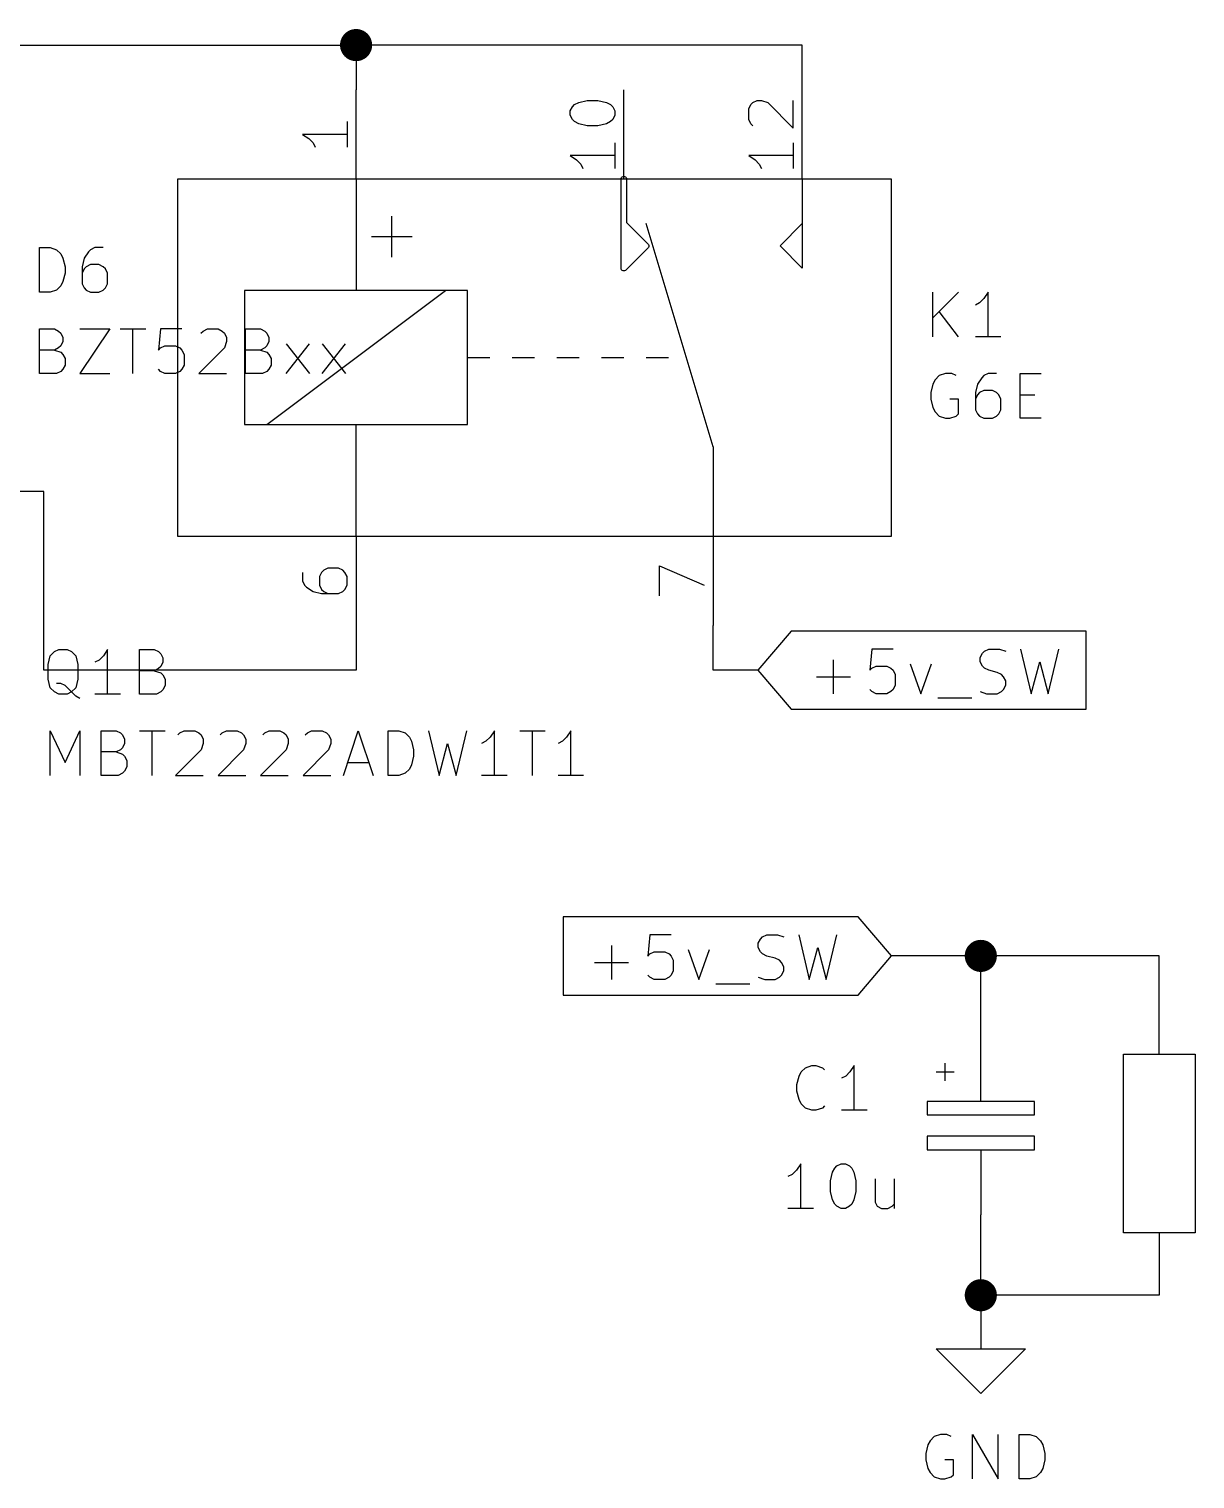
# Model space of a CAD drawing. Extents: x 0.4 to 16.1, y -11.3 to -0.4.
# Drawn here: x 5.173 to 6.48, y -8.036 to -6.412 of the extents above; entities that cross this region are included whole.
import ezdxf

# ---------------------------------------------------------------- set-up
doc = ezdxf.new("R2010")
doc.units = 0
doc.header["$MEASUREMENT"] = 0
for name, color, linetype in [('CYAN2', 4, 'CONTINUOUS'), ('GREEN3', 91, 'CONTINUOUS'), ('LYELLOW', 51, 'CONTINUOUS'), ('RED2', 1, 'CONTINUOUS'), ('RED3', 11, 'CONTINUOUS')]:
    doc.layers.add(name, color=color, linetype=linetype)

msp = doc.modelspace()

# ---------------------------------------------------------------- linework, layer by layer
at = {"layer": 'CYAN2', "linetype": 'CONTINUOUS'}
for p, q in [((5.1853, -6.7068), (5.1853, -6.6568)), ((5.1853, -6.6568), (5.1972, -6.6568)), ((5.1853, -6.7068), (5.1853, -6.6568)), ((5.1853, -6.6568), (5.1972, -6.6568)), ((5.1972, -6.6568), (5.2043, -6.6592)), ((5.1972, -6.6568), (5.2043, -6.6592)), ((5.2472, -6.6568), (5.2424, -6.6592)), ((5.2472, -6.6568), (5.2424, -6.6592)), ((5.2567, -6.6568), (5.2472, -6.6568)), ((5.2567, -6.6568), (5.2472, -6.6568)), ((5.2043, -6.6592), (5.2091, -6.6639)), ((5.2043, -6.6592), (5.2091, -6.6639)), ((5.2091, -6.6639), (5.2115, -6.6687)), ((5.2091, -6.6639), (5.2115, -6.6687)), ((5.2115, -6.6687), (5.2139, -6.6782)), ((5.2115, -6.6687), (5.2139, -6.6782)), ((5.2353, -6.6687), (5.2329, -6.6782)), ((5.2353, -6.6687), (5.2329, -6.6782)), ((5.24, -6.6616), (5.2353, -6.6687)), ((5.24, -6.6616), (5.2353, -6.6687)), ((5.2424, -6.6592), (5.24, -6.6616)), ((5.2424, -6.6592), (5.24, -6.6616)), ((5.2139, -6.6854), (5.2115, -6.6949)), ((5.2139, -6.6854), (5.2115, -6.6949)), ((5.2139, -6.6782), (5.2139, -6.6854)), ((5.2139, -6.6782), (5.2139, -6.6854)), ((5.2329, -6.6782), (5.2329, -6.6973)), ((5.2329, -6.6782), (5.2329, -6.6973)), ((5.2353, -6.6806), (5.2329, -6.6854)), ((5.2353, -6.6806), (5.2329, -6.6854)), ((5.2377, -6.6782), (5.2353, -6.6806)), ((5.2377, -6.6782), (5.2353, -6.6806)), ((5.2424, -6.6759), (5.2377, -6.6782)), ((5.2424, -6.6759), (5.2377, -6.6782)), ((5.2519, -6.6759), (5.2424, -6.6759)), ((5.2519, -6.6759), (5.2424, -6.6759)), ((5.2567, -6.6782), (5.2519, -6.6759)), ((5.2567, -6.6782), (5.2519, -6.6759)), ((5.2591, -6.6806), (5.2567, -6.6782)), ((5.2591, -6.6806), (5.2567, -6.6782)), ((5.2615, -6.6854), (5.2591, -6.6806)), ((5.2615, -6.6854), (5.2591, -6.6806)), ((5.2615, -6.6973), (5.2615, -6.6854)), ((5.2615, -6.6973), (5.2615, -6.6854)), ((5.2043, -6.7044), (5.1972, -6.7068)), ((5.2043, -6.7044), (5.1972, -6.7068)), ((5.2091, -6.6997), (5.2043, -6.7044)), ((5.2091, -6.6997), (5.2043, -6.7044)), ((5.2115, -6.6949), (5.2091, -6.6997)), ((5.2115, -6.6949), (5.2091, -6.6997)), ((5.2329, -6.6973), (5.2353, -6.702)), ((5.2329, -6.6973), (5.2353, -6.702)), ((5.2353, -6.702), (5.2377, -6.7044)), ((5.2353, -6.702), (5.2377, -6.7044)), ((5.2377, -6.7044), (5.2424, -6.7068)), ((5.2377, -6.7044), (5.2424, -6.7068)), ((5.2519, -6.7068), (5.2567, -6.7044)), ((5.2519, -6.7068), (5.2567, -6.7044)), ((5.2567, -6.7044), (5.2591, -6.702)), ((5.2567, -6.7044), (5.2591, -6.702)), ((5.2591, -6.702), (5.2615, -6.6973)), ((5.2591, -6.702), (5.2615, -6.6973)), ((5.1972, -6.7068), (5.1853, -6.7068)), ((5.1972, -6.7068), (5.1853, -6.7068)), ((5.2424, -6.7068), (5.2519, -6.7068)), ((5.2424, -6.7068), (5.2519, -6.7068)), ((6.1863, -6.7568), (6.1863, -6.7068)), ((6.2149, -6.7068), (6.1863, -6.7354)), ((6.1863, -6.7568), (6.1863, -6.7068)), ((6.2149, -6.7068), (6.1863, -6.7354)), ((6.2387, -6.7187), (6.2339, -6.7211)), ((6.2387, -6.7187), (6.2339, -6.7211)), ((6.2434, -6.7139), (6.2387, -6.7187)), ((6.2434, -6.7139), (6.2387, -6.7187)), ((6.2482, -6.7068), (6.2434, -6.7139)), ((6.2482, -6.7068), (6.2434, -6.7139)), ((6.2482, -6.7568), (6.2482, -6.7068)), ((6.2482, -6.7568), (6.2482, -6.7068)), ((6.2149, -6.7568), (6.1934, -6.7282)), ((6.2149, -6.7568), (6.1934, -6.7282)), ((5.1853, -6.7978), (5.1853, -6.7478)), ((5.1853, -6.7478), (5.2019, -6.7478)), ((5.1853, -6.7978), (5.1853, -6.7478)), ((5.1853, -6.7478), (5.2019, -6.7478)), ((5.2019, -6.7478), (5.2067, -6.7502)), ((5.2019, -6.7478), (5.2067, -6.7502)), ((5.2067, -6.7502), (5.2091, -6.7526)), ((5.2067, -6.7502), (5.2091, -6.7526)), ((5.2091, -6.7526), (5.2115, -6.7573)), ((5.2091, -6.7526), (5.2115, -6.7573)), ((5.2305, -6.7478), (5.2639, -6.7478)), ((5.2639, -6.7478), (5.2305, -6.7978)), ((5.2305, -6.7478), (5.2639, -6.7478)), ((5.2639, -6.7478), (5.2305, -6.7978)), ((5.2758, -6.7478), (5.3043, -6.7478)), ((5.2758, -6.7478), (5.3043, -6.7478)), ((5.29, -6.7978), (5.29, -6.7478)), ((5.29, -6.7978), (5.29, -6.7478)), ((5.321, -6.7478), (5.3186, -6.7716)), ((5.321, -6.7478), (5.3186, -6.7716)), ((5.3448, -6.7478), (5.321, -6.7478)), ((5.3448, -6.7478), (5.321, -6.7478)), ((5.3662, -6.7526), (5.3686, -6.7502)), ((5.3662, -6.7526), (5.3686, -6.7502)), ((5.3686, -6.7502), (5.3734, -6.7478)), ((5.3686, -6.7502), (5.3734, -6.7478)), ((5.3734, -6.7478), (5.3853, -6.7478)), ((5.3734, -6.7478), (5.3853, -6.7478)), ((5.3853, -6.7478), (5.39, -6.7502)), ((5.3853, -6.7478), (5.39, -6.7502)), ((5.39, -6.7502), (5.3924, -6.7526)), ((5.39, -6.7502), (5.3924, -6.7526)), ((5.3924, -6.7526), (5.3948, -6.7573)), ((5.3924, -6.7526), (5.3948, -6.7573)), ((5.4162, -6.7978), (5.4162, -6.7478)), ((5.4162, -6.7478), (5.4329, -6.7478)), ((5.4162, -6.7978), (5.4162, -6.7478)), ((5.4162, -6.7478), (5.4329, -6.7478)), ((5.4329, -6.7478), (5.4377, -6.7502)), ((5.4329, -6.7478), (5.4377, -6.7502)), ((5.4377, -6.7502), (5.44, -6.7526)), ((5.4377, -6.7502), (5.44, -6.7526)), ((5.44, -6.7526), (5.4424, -6.7573)), ((5.44, -6.7526), (5.4424, -6.7573)), ((5.2067, -6.7692), (5.2019, -6.7716)), ((5.2067, -6.7692), (5.2019, -6.7716)), ((5.2091, -6.7669), (5.2067, -6.7692)), ((5.2091, -6.7669), (5.2067, -6.7692)), ((5.2115, -6.7621), (5.2091, -6.7669)), ((5.2115, -6.7621), (5.2091, -6.7669)), ((5.2115, -6.7573), (5.2115, -6.7621)), ((5.2115, -6.7573), (5.2115, -6.7621)), ((5.3186, -6.7716), (5.321, -6.7692)), ((5.3186, -6.7716), (5.321, -6.7692)), ((5.321, -6.7692), (5.3258, -6.7669)), ((5.321, -6.7692), (5.3258, -6.7669)), ((5.3258, -6.7669), (5.3377, -6.7669)), ((5.3258, -6.7669), (5.3377, -6.7669)), ((5.3377, -6.7669), (5.3424, -6.7692)), ((5.3377, -6.7669), (5.3424, -6.7692)), ((5.3424, -6.7692), (5.3448, -6.7716)), ((5.3424, -6.7692), (5.3448, -6.7716)), ((5.3924, -6.7692), (5.3639, -6.7978)), ((5.3924, -6.7692), (5.3639, -6.7978)), ((5.3948, -6.7621), (5.3924, -6.7692)), ((5.3948, -6.7621), (5.3924, -6.7692)), ((5.3948, -6.7573), (5.3948, -6.7621)), ((5.3948, -6.7573), (5.3948, -6.7621)), ((5.4377, -6.7692), (5.4329, -6.7716)), ((5.4377, -6.7692), (5.4329, -6.7716)), ((5.44, -6.7669), (5.4377, -6.7692)), ((5.44, -6.7669), (5.4377, -6.7692)), ((5.4424, -6.7621), (5.44, -6.7669)), ((5.4424, -6.7621), (5.44, -6.7669)), ((5.4424, -6.7573), (5.4424, -6.7621)), ((5.4424, -6.7573), (5.4424, -6.7621)), ((5.4615, -6.7978), (5.4877, -6.7645)), ((5.4615, -6.7645), (5.4877, -6.7978)), ((5.4615, -6.7978), (5.4877, -6.7645)), ((5.4615, -6.7645), (5.4877, -6.7978)), ((5.5019, -6.7978), (5.5281, -6.7645)), ((5.5019, -6.7645), (5.5281, -6.7978)), ((5.5019, -6.7978), (5.5281, -6.7645)), ((5.5019, -6.7645), (5.5281, -6.7978)), ((6.2625, -6.7568), (6.2339, -6.7568)), ((6.2625, -6.7568), (6.2339, -6.7568)), ((5.2019, -6.7716), (5.1853, -6.7716)), ((5.2019, -6.7716), (5.1853, -6.7716)), ((5.2019, -6.7716), (5.2091, -6.774)), ((5.2019, -6.7716), (5.2091, -6.774)), ((5.2091, -6.774), (5.2115, -6.7764)), ((5.2091, -6.774), (5.2115, -6.7764)), ((5.2115, -6.7764), (5.2139, -6.7811)), ((5.2115, -6.7764), (5.2139, -6.7811)), ((5.2139, -6.7811), (5.2139, -6.7883)), ((5.2139, -6.7811), (5.2139, -6.7883)), ((5.3448, -6.7716), (5.3472, -6.7764)), ((5.3448, -6.7716), (5.3472, -6.7764)), ((5.3472, -6.7764), (5.3472, -6.7883)), ((5.3472, -6.7764), (5.3472, -6.7883)), ((5.4329, -6.7716), (5.4162, -6.7716)), ((5.4329, -6.7716), (5.4162, -6.7716)), ((5.4329, -6.7716), (5.44, -6.774)), ((5.4329, -6.7716), (5.44, -6.774)), ((5.44, -6.774), (5.4424, -6.7764)), ((5.44, -6.774), (5.4424, -6.7764)), ((5.4424, -6.7764), (5.4448, -6.7811)), ((5.4424, -6.7764), (5.4448, -6.7811)), ((5.4448, -6.7811), (5.4448, -6.7883)), ((5.4448, -6.7811), (5.4448, -6.7883)), ((5.2043, -6.7978), (5.1853, -6.7978)), ((5.2043, -6.7978), (5.1853, -6.7978)), ((5.2091, -6.7954), (5.2043, -6.7978)), ((5.2091, -6.7954), (5.2043, -6.7978)), ((5.2115, -6.793), (5.2091, -6.7954)), ((5.2115, -6.793), (5.2091, -6.7954)), ((5.2139, -6.7883), (5.2115, -6.793)), ((5.2139, -6.7883), (5.2115, -6.793)), ((5.2305, -6.7978), (5.2639, -6.7978)), ((5.2305, -6.7978), (5.2639, -6.7978)), ((5.321, -6.7954), (5.3186, -6.793)), ((5.321, -6.7954), (5.3186, -6.793)), ((5.3258, -6.7978), (5.321, -6.7954)), ((5.3258, -6.7978), (5.321, -6.7954)), ((5.3377, -6.7978), (5.3258, -6.7978)), ((5.3377, -6.7978), (5.3258, -6.7978)), ((5.3424, -6.7954), (5.3377, -6.7978)), ((5.3424, -6.7954), (5.3377, -6.7978)), ((5.3448, -6.793), (5.3424, -6.7954)), ((5.3448, -6.793), (5.3424, -6.7954)), ((5.3472, -6.7883), (5.3448, -6.793)), ((5.3472, -6.7883), (5.3448, -6.793)), ((5.3639, -6.7978), (5.3948, -6.7978)), ((5.3639, -6.7978), (5.3948, -6.7978)), ((5.4353, -6.7978), (5.4162, -6.7978)), ((5.4353, -6.7978), (5.4162, -6.7978)), ((5.44, -6.7954), (5.4353, -6.7978)), ((5.44, -6.7954), (5.4353, -6.7978)), ((5.4424, -6.793), (5.44, -6.7954)), ((5.4424, -6.793), (5.44, -6.7954)), ((5.4448, -6.7883), (5.4424, -6.793)), ((5.4448, -6.7883), (5.4424, -6.793)), ((6.1934, -6.8002), (6.1887, -6.8049)), ((6.1934, -6.8002), (6.1887, -6.8049)), ((6.2006, -6.7978), (6.1934, -6.8002)), ((6.2006, -6.7978), (6.1934, -6.8002)), ((6.2077, -6.7978), (6.2006, -6.7978)), ((6.2077, -6.7978), (6.2006, -6.7978)), ((6.2125, -6.8002), (6.2077, -6.7978)), ((6.2125, -6.8002), (6.2077, -6.7978)), ((6.241, -6.8026), (6.2363, -6.8097)), ((6.241, -6.8026), (6.2363, -6.8097)), ((6.2434, -6.8002), (6.241, -6.8026)), ((6.2434, -6.8002), (6.241, -6.8026)), ((6.2482, -6.7978), (6.2434, -6.8002)), ((6.2482, -6.7978), (6.2434, -6.8002)), ((6.2577, -6.7978), (6.2482, -6.7978)), ((6.2577, -6.7978), (6.2482, -6.7978)), ((6.2839, -6.8478), (6.2839, -6.7978)), ((6.2839, -6.7978), (6.3077, -6.7978)), ((6.2839, -6.8478), (6.2839, -6.7978)), ((6.2839, -6.7978), (6.3077, -6.7978)), ((6.1863, -6.8097), (6.1839, -6.8192)), ((6.1863, -6.8097), (6.1839, -6.8192)), ((6.1839, -6.8192), (6.1839, -6.8264)), ((6.1839, -6.8192), (6.1839, -6.8264)), ((6.1887, -6.8049), (6.1863, -6.8097)), ((6.1887, -6.8049), (6.1863, -6.8097)), ((6.2363, -6.8097), (6.2339, -6.8192)), ((6.2363, -6.8097), (6.2339, -6.8192)), ((6.2339, -6.8192), (6.2339, -6.8383)), ((6.2339, -6.8192), (6.2339, -6.8383)), ((6.2387, -6.8192), (6.2363, -6.8216)), ((6.2387, -6.8192), (6.2363, -6.8216)), ((6.2434, -6.8169), (6.2387, -6.8192)), ((6.2434, -6.8169), (6.2387, -6.8192)), ((6.2529, -6.8169), (6.2434, -6.8169)), ((6.2529, -6.8169), (6.2434, -6.8169)), ((6.2577, -6.8192), (6.2529, -6.8169)), ((6.2577, -6.8192), (6.2529, -6.8169)), ((6.2601, -6.8216), (6.2577, -6.8192)), ((6.2601, -6.8216), (6.2577, -6.8192)), ((6.1839, -6.8264), (6.1863, -6.8359)), ((6.1839, -6.8264), (6.1863, -6.8359)), ((6.1863, -6.8359), (6.1887, -6.8407)), ((6.1863, -6.8359), (6.1887, -6.8407)), ((6.2149, -6.8264), (6.2053, -6.8264)), ((6.2149, -6.8264), (6.2053, -6.8264)), ((6.2149, -6.843), (6.2149, -6.8264)), ((6.2149, -6.843), (6.2149, -6.8264)), ((6.2363, -6.8216), (6.2339, -6.8264)), ((6.2363, -6.8216), (6.2339, -6.8264)), ((6.2625, -6.8264), (6.2601, -6.8216)), ((6.2625, -6.8264), (6.2601, -6.8216)), ((6.2625, -6.8383), (6.2625, -6.8264)), ((6.2625, -6.8383), (6.2625, -6.8264)), ((6.2839, -6.8216), (6.3006, -6.8216)), ((6.2839, -6.8216), (6.3006, -6.8216)), ((6.1887, -6.8407), (6.1934, -6.8454)), ((6.1887, -6.8407), (6.1934, -6.8454)), ((6.1934, -6.8454), (6.2006, -6.8478)), ((6.1934, -6.8454), (6.2006, -6.8478)), ((6.2006, -6.8478), (6.2053, -6.8478)), ((6.2006, -6.8478), (6.2053, -6.8478)), ((6.2053, -6.8478), (6.2125, -6.8454)), ((6.2053, -6.8478), (6.2125, -6.8454)), ((6.2125, -6.8454), (6.2149, -6.843)), ((6.2125, -6.8454), (6.2149, -6.843)), ((6.2339, -6.8383), (6.2363, -6.843)), ((6.2339, -6.8383), (6.2363, -6.843)), ((6.2363, -6.843), (6.2387, -6.8454)), ((6.2363, -6.843), (6.2387, -6.8454)), ((6.2387, -6.8454), (6.2434, -6.8478)), ((6.2387, -6.8454), (6.2434, -6.8478)), ((6.2434, -6.8478), (6.2529, -6.8478)), ((6.2434, -6.8478), (6.2529, -6.8478)), ((6.2529, -6.8478), (6.2577, -6.8454)), ((6.2529, -6.8478), (6.2577, -6.8454)), ((6.2577, -6.8454), (6.2601, -6.843)), ((6.2577, -6.8454), (6.2601, -6.843)), ((6.2601, -6.843), (6.2625, -6.8383)), ((6.2601, -6.843), (6.2625, -6.8383)), ((6.3077, -6.8478), (6.2839, -6.8478)), ((6.3077, -6.8478), (6.2839, -6.8478)), ((5.1973, -7.1139), (5.202, -7.1092)), ((5.1973, -7.1139), (5.202, -7.1092)), ((5.202, -7.1092), (5.2068, -7.1068)), ((5.202, -7.1092), (5.2068, -7.1068)), ((5.2068, -7.1068), (5.2163, -7.1068)), ((5.2068, -7.1068), (5.2163, -7.1068)), ((5.2163, -7.1068), (5.2211, -7.1092)), ((5.2163, -7.1068), (5.2211, -7.1092)), ((5.2211, -7.1092), (5.2259, -7.1139)), ((5.2211, -7.1092), (5.2259, -7.1139)), ((5.2616, -7.1068), (5.2568, -7.1139)), ((5.2616, -7.1068), (5.2568, -7.1139)), ((5.2616, -7.1568), (5.2616, -7.1068)), ((5.2616, -7.1568), (5.2616, -7.1068)), ((5.2973, -7.1568), (5.2973, -7.1068)), ((5.2973, -7.1068), (5.3139, -7.1068)), ((5.2973, -7.1568), (5.2973, -7.1068)), ((5.2973, -7.1068), (5.3139, -7.1068)), ((5.3139, -7.1068), (5.3187, -7.1092)), ((5.3139, -7.1068), (5.3187, -7.1092)), ((5.3187, -7.1092), (5.3211, -7.1116)), ((5.3187, -7.1092), (5.3211, -7.1116)), ((5.3211, -7.1116), (5.3235, -7.1163)), ((5.3211, -7.1116), (5.3235, -7.1163)), ((5.1949, -7.1235), (5.1973, -7.1139)), ((5.1949, -7.1235), (5.1973, -7.1139)), ((5.1949, -7.1401), (5.1949, -7.1235)), ((5.1949, -7.1401), (5.1949, -7.1235)), ((5.2259, -7.1139), (5.2282, -7.1235)), ((5.2259, -7.1139), (5.2282, -7.1235)), ((5.2282, -7.1235), (5.2282, -7.1401)), ((5.2282, -7.1235), (5.2282, -7.1401)), ((5.252, -7.1187), (5.2473, -7.1211)), ((5.252, -7.1187), (5.2473, -7.1211)), ((5.2568, -7.1139), (5.252, -7.1187)), ((5.2568, -7.1139), (5.252, -7.1187)), ((5.3187, -7.1282), (5.3139, -7.1306)), ((5.3187, -7.1282), (5.3139, -7.1306)), ((5.3211, -7.1259), (5.3187, -7.1282)), ((5.3211, -7.1259), (5.3187, -7.1282)), ((5.3235, -7.1211), (5.3211, -7.1259)), ((5.3235, -7.1211), (5.3211, -7.1259)), ((5.3235, -7.1163), (5.3235, -7.1211)), ((5.3235, -7.1163), (5.3235, -7.1211)), ((5.1973, -7.1497), (5.1949, -7.1401)), ((5.1973, -7.1497), (5.1949, -7.1401)), ((5.2282, -7.1401), (5.2259, -7.1497)), ((5.2282, -7.1401), (5.2259, -7.1497)), ((5.3139, -7.1306), (5.2973, -7.1306)), ((5.3139, -7.1306), (5.2973, -7.1306)), ((5.3139, -7.1306), (5.3211, -7.133)), ((5.3139, -7.1306), (5.3211, -7.133)), ((5.3211, -7.133), (5.3235, -7.1354)), ((5.3211, -7.133), (5.3235, -7.1354)), ((5.3235, -7.1354), (5.3259, -7.1401)), ((5.3235, -7.1354), (5.3259, -7.1401)), ((5.3259, -7.1401), (5.3259, -7.1473)), ((5.3259, -7.1401), (5.3259, -7.1473)), ((5.202, -7.1544), (5.1973, -7.1497)), ((5.202, -7.1544), (5.1973, -7.1497)), ((5.2068, -7.1568), (5.202, -7.1544)), ((5.2068, -7.1568), (5.202, -7.1544)), ((5.2092, -7.1449), (5.2044, -7.1449)), ((5.2092, -7.1449), (5.2044, -7.1449)), ((5.2163, -7.1568), (5.2068, -7.1568)), ((5.2163, -7.1568), (5.2068, -7.1568)), ((5.2139, -7.1473), (5.2092, -7.1449)), ((5.2139, -7.1473), (5.2092, -7.1449)), ((5.2211, -7.1544), (5.2139, -7.1473)), ((5.2211, -7.1544), (5.2139, -7.1473)), ((5.2211, -7.1544), (5.2163, -7.1568)), ((5.2211, -7.1544), (5.2163, -7.1568)), ((5.2259, -7.1497), (5.2211, -7.1544)), ((5.2259, -7.1497), (5.2211, -7.1544)), ((5.2259, -7.1592), (5.2211, -7.1544)), ((5.2259, -7.1592), (5.2211, -7.1544)), ((5.2306, -7.1616), (5.2259, -7.1592)), ((5.2306, -7.1616), (5.2259, -7.1592)), ((5.2759, -7.1568), (5.2473, -7.1568)), ((5.2759, -7.1568), (5.2473, -7.1568)), ((5.3163, -7.1568), (5.2973, -7.1568)), ((5.3163, -7.1568), (5.2973, -7.1568)), ((5.3211, -7.1544), (5.3163, -7.1568)), ((5.3211, -7.1544), (5.3163, -7.1568)), ((5.3235, -7.152), (5.3211, -7.1544)), ((5.3235, -7.152), (5.3211, -7.1544)), ((5.3259, -7.1473), (5.3235, -7.152)), ((5.3259, -7.1473), (5.3235, -7.152)), ((5.1973, -7.2478), (5.1973, -7.1978)), ((5.1973, -7.1978), (5.2139, -7.2335)), ((5.1973, -7.2478), (5.1973, -7.1978)), ((5.1973, -7.1978), (5.2139, -7.2335)), ((5.2139, -7.2335), (5.2306, -7.1978)), ((5.2139, -7.2335), (5.2306, -7.1978)), ((5.2306, -7.1978), (5.2306, -7.2478)), ((5.2306, -7.1978), (5.2306, -7.2478)), ((5.2544, -7.2478), (5.2544, -7.1978)), ((5.2544, -7.1978), (5.2711, -7.1978)), ((5.2544, -7.2478), (5.2544, -7.1978)), ((5.2544, -7.1978), (5.2711, -7.1978)), ((5.2711, -7.1978), (5.2759, -7.2002)), ((5.2711, -7.1978), (5.2759, -7.2002)), ((5.2759, -7.2002), (5.2782, -7.2026)), ((5.2759, -7.2002), (5.2782, -7.2026)), ((5.2782, -7.2026), (5.2806, -7.2073)), ((5.2782, -7.2026), (5.2806, -7.2073)), ((5.2806, -7.2073), (5.2806, -7.2121)), ((5.2806, -7.2073), (5.2806, -7.2121)), ((5.2973, -7.1978), (5.3259, -7.1978)), ((5.2973, -7.1978), (5.3259, -7.1978)), ((5.3116, -7.2478), (5.3116, -7.1978)), ((5.3116, -7.2478), (5.3116, -7.1978)), ((5.3401, -7.2026), (5.3425, -7.2002)), ((5.3401, -7.2026), (5.3425, -7.2002)), ((5.3425, -7.2002), (5.3473, -7.1978)), ((5.3425, -7.2002), (5.3473, -7.1978)), ((5.3473, -7.1978), (5.3592, -7.1978)), ((5.3473, -7.1978), (5.3592, -7.1978)), ((5.3592, -7.1978), (5.3639, -7.2002)), ((5.3592, -7.1978), (5.3639, -7.2002)), ((5.3639, -7.2002), (5.3663, -7.2026)), ((5.3639, -7.2002), (5.3663, -7.2026)), ((5.3663, -7.2026), (5.3687, -7.2073)), ((5.3663, -7.2026), (5.3687, -7.2073)), ((5.3687, -7.2073), (5.3687, -7.2121)), ((5.3687, -7.2073), (5.3687, -7.2121)), ((5.3878, -7.2026), (5.3901, -7.2002)), ((5.3878, -7.2026), (5.3901, -7.2002)), ((5.3901, -7.2002), (5.3949, -7.1978)), ((5.3901, -7.2002), (5.3949, -7.1978)), ((5.3949, -7.1978), (5.4068, -7.1978)), ((5.3949, -7.1978), (5.4068, -7.1978)), ((5.4068, -7.1978), (5.4116, -7.2002)), ((5.4068, -7.1978), (5.4116, -7.2002)), ((5.4116, -7.2002), (5.4139, -7.2026)), ((5.4116, -7.2002), (5.4139, -7.2026)), ((5.4139, -7.2026), (5.4163, -7.2073)), ((5.4139, -7.2026), (5.4163, -7.2073)), ((5.4163, -7.2073), (5.4163, -7.2121)), ((5.4163, -7.2073), (5.4163, -7.2121)), ((5.4354, -7.2026), (5.4378, -7.2002)), ((5.4354, -7.2026), (5.4378, -7.2002)), ((5.4378, -7.2002), (5.4425, -7.1978)), ((5.4378, -7.2002), (5.4425, -7.1978)), ((5.4425, -7.1978), (5.4544, -7.1978)), ((5.4425, -7.1978), (5.4544, -7.1978)), ((5.4544, -7.1978), (5.4592, -7.2002)), ((5.4544, -7.1978), (5.4592, -7.2002)), ((5.4592, -7.2002), (5.4616, -7.2026)), ((5.4592, -7.2002), (5.4616, -7.2026)), ((5.4616, -7.2026), (5.4639, -7.2073)), ((5.4616, -7.2026), (5.4639, -7.2073)), ((5.4639, -7.2073), (5.4639, -7.2121)), ((5.4639, -7.2073), (5.4639, -7.2121)), ((5.483, -7.2026), (5.4854, -7.2002)), ((5.483, -7.2026), (5.4854, -7.2002)), ((5.4854, -7.2002), (5.4901, -7.1978)), ((5.4854, -7.2002), (5.4901, -7.1978)), ((5.4901, -7.1978), (5.502, -7.1978)), ((5.4901, -7.1978), (5.502, -7.1978)), ((5.502, -7.1978), (5.5068, -7.2002)), ((5.502, -7.1978), (5.5068, -7.2002)), ((5.5068, -7.2002), (5.5092, -7.2026)), ((5.5068, -7.2002), (5.5092, -7.2026)), ((5.5092, -7.2026), (5.5116, -7.2073)), ((5.5092, -7.2026), (5.5116, -7.2073)), ((5.5116, -7.2073), (5.5116, -7.2121)), ((5.5116, -7.2073), (5.5116, -7.2121)), ((5.5258, -7.2478), (5.5425, -7.1978)), ((5.5258, -7.2478), (5.5425, -7.1978)), ((5.5425, -7.1978), (5.5592, -7.2478)), ((5.5425, -7.1978), (5.5592, -7.2478)), ((5.5758, -7.2478), (5.5758, -7.1978)), ((5.5758, -7.1978), (5.5878, -7.1978)), ((5.5758, -7.2478), (5.5758, -7.1978)), ((5.5758, -7.1978), (5.5878, -7.1978)), ((5.5878, -7.1978), (5.5949, -7.2002)), ((5.5878, -7.1978), (5.5949, -7.2002)), ((5.5949, -7.2002), (5.5997, -7.2049)), ((5.5949, -7.2002), (5.5997, -7.2049)), ((5.5997, -7.2049), (5.602, -7.2097)), ((5.5997, -7.2049), (5.602, -7.2097)), ((5.6211, -7.1978), (5.633, -7.2478)), ((5.6211, -7.1978), (5.633, -7.2478)), ((5.652, -7.2478), (5.6639, -7.1978)), ((5.652, -7.2478), (5.6639, -7.1978)), ((5.6901, -7.2049), (5.6854, -7.2097)), ((5.6901, -7.2049), (5.6854, -7.2097)), ((5.6949, -7.1978), (5.6901, -7.2049)), ((5.6949, -7.1978), (5.6901, -7.2049)), ((5.6949, -7.2478), (5.6949, -7.1978)), ((5.6949, -7.2478), (5.6949, -7.1978)), ((5.7235, -7.1978), (5.752, -7.1978)), ((5.7235, -7.1978), (5.752, -7.1978)), ((5.7378, -7.2478), (5.7378, -7.1978)), ((5.7378, -7.2478), (5.7378, -7.1978)), ((5.7758, -7.2049), (5.7711, -7.2097)), ((5.7758, -7.2049), (5.7711, -7.2097)), ((5.7806, -7.1978), (5.7758, -7.2049)), ((5.7806, -7.1978), (5.7758, -7.2049)), ((5.7806, -7.2478), (5.7806, -7.1978)), ((5.7806, -7.2478), (5.7806, -7.1978)), ((5.2711, -7.2216), (5.2544, -7.2216)), ((5.2711, -7.2216), (5.2544, -7.2216)), ((5.2759, -7.2192), (5.2711, -7.2216)), ((5.2759, -7.2192), (5.2711, -7.2216)), ((5.2711, -7.2216), (5.2782, -7.224)), ((5.2711, -7.2216), (5.2782, -7.224)), ((5.2782, -7.2169), (5.2759, -7.2192)), ((5.2782, -7.2169), (5.2759, -7.2192)), ((5.2806, -7.2121), (5.2782, -7.2169)), ((5.2806, -7.2121), (5.2782, -7.2169)), ((5.2782, -7.224), (5.2806, -7.2264)), ((5.2782, -7.224), (5.2806, -7.2264)), ((5.3663, -7.2192), (5.3378, -7.2478)), ((5.3663, -7.2192), (5.3378, -7.2478)), ((5.3687, -7.2121), (5.3663, -7.2192)), ((5.3687, -7.2121), (5.3663, -7.2192)), ((5.4139, -7.2192), (5.3854, -7.2478)), ((5.4139, -7.2192), (5.3854, -7.2478)), ((5.4163, -7.2121), (5.4139, -7.2192)), ((5.4163, -7.2121), (5.4139, -7.2192)), ((5.4616, -7.2192), (5.433, -7.2478)), ((5.4616, -7.2192), (5.433, -7.2478)), ((5.4639, -7.2121), (5.4616, -7.2192)), ((5.4639, -7.2121), (5.4616, -7.2192)), ((5.5092, -7.2192), (5.4806, -7.2478)), ((5.5092, -7.2192), (5.4806, -7.2478)), ((5.5116, -7.2121), (5.5092, -7.2192)), ((5.5116, -7.2121), (5.5092, -7.2192)), ((5.602, -7.2097), (5.6044, -7.2192)), ((5.602, -7.2097), (5.6044, -7.2192)), ((5.6044, -7.2192), (5.6044, -7.2264)), ((5.6044, -7.2192), (5.6044, -7.2264)), ((5.633, -7.2478), (5.6425, -7.2121)), ((5.633, -7.2478), (5.6425, -7.2121)), ((5.6425, -7.2121), (5.652, -7.2478)), ((5.6425, -7.2121), (5.652, -7.2478)), ((5.6854, -7.2097), (5.6806, -7.2121)), ((5.6854, -7.2097), (5.6806, -7.2121)), ((5.7711, -7.2097), (5.7663, -7.2121)), ((5.7711, -7.2097), (5.7663, -7.2121)), ((5.2806, -7.2264), (5.283, -7.2311)), ((5.2806, -7.2264), (5.283, -7.2311)), ((5.283, -7.2383), (5.2806, -7.243)), ((5.283, -7.2383), (5.2806, -7.243)), ((5.283, -7.2311), (5.283, -7.2383)), ((5.283, -7.2311), (5.283, -7.2383)), ((5.5306, -7.2335), (5.5544, -7.2335)), ((5.5306, -7.2335), (5.5544, -7.2335)), ((5.5997, -7.2407), (5.5949, -7.2454)), ((5.5997, -7.2407), (5.5949, -7.2454)), ((5.602, -7.2359), (5.5997, -7.2407)), ((5.602, -7.2359), (5.5997, -7.2407)), ((5.6044, -7.2264), (5.602, -7.2359)), ((5.6044, -7.2264), (5.602, -7.2359)), ((5.2735, -7.2478), (5.2544, -7.2478)), ((5.2735, -7.2478), (5.2544, -7.2478)), ((5.2782, -7.2454), (5.2735, -7.2478)), ((5.2782, -7.2454), (5.2735, -7.2478)), ((5.2806, -7.243), (5.2782, -7.2454)), ((5.2806, -7.243), (5.2782, -7.2454)), ((5.3378, -7.2478), (5.3687, -7.2478)), ((5.3378, -7.2478), (5.3687, -7.2478)), ((5.3854, -7.2478), (5.4163, -7.2478)), ((5.3854, -7.2478), (5.4163, -7.2478)), ((5.433, -7.2478), (5.4639, -7.2478)), ((5.433, -7.2478), (5.4639, -7.2478)), ((5.4806, -7.2478), (5.5116, -7.2478)), ((5.4806, -7.2478), (5.5116, -7.2478)), ((5.5878, -7.2478), (5.5758, -7.2478)), ((5.5878, -7.2478), (5.5758, -7.2478)), ((5.5949, -7.2454), (5.5878, -7.2478)), ((5.5949, -7.2454), (5.5878, -7.2478)), ((5.7092, -7.2478), (5.6806, -7.2478)), ((5.7092, -7.2478), (5.6806, -7.2478)), ((5.7949, -7.2478), (5.7663, -7.2478)), ((5.7949, -7.2478), (5.7663, -7.2478)), ((6.0363, -7.5847), (6.0387, -7.5799)), ((6.0387, -7.5799), (6.0434, -7.5752)), ((6.0434, -7.5752), (6.0506, -7.5728)), ((6.0506, -7.5728), (6.0553, -7.5728)), ((6.0553, -7.5728), (6.0625, -7.5752)), ((6.0625, -7.5752), (6.0649, -7.5776)), ((6.0934, -7.5799), (6.0887, -7.5847)), ((6.0982, -7.5728), (6.0934, -7.5799)), ((6.0982, -7.6228), (6.0982, -7.5728)), ((6.0339, -7.5942), (6.0363, -7.5847)), ((6.0339, -7.6014), (6.0339, -7.5942)), ((6.0887, -7.5847), (6.0839, -7.5871)), ((6.0363, -7.6109), (6.0339, -7.6014)), ((6.0387, -7.6157), (6.0363, -7.6109)), ((6.0434, -7.6204), (6.0387, -7.6157)), ((6.0506, -7.6228), (6.0434, -7.6204)), ((6.0553, -7.6228), (6.0506, -7.6228)), ((6.0625, -7.6204), (6.0553, -7.6228)), ((6.0649, -7.618), (6.0625, -7.6204)), ((6.1125, -7.6228), (6.0839, -7.6228)), ((6.0287, -7.6947), (6.0239, -7.6971)), ((6.0334, -7.6899), (6.0287, -7.6947)), ((6.0382, -7.6828), (6.0334, -7.6899)), ((6.0382, -7.7328), (6.0382, -7.6828)), ((6.0715, -7.7019), (6.0739, -7.6923)), ((6.0739, -7.6923), (6.0763, -7.6876)), ((6.0763, -7.6876), (6.0787, -7.6852)), ((6.0787, -7.6852), (6.0834, -7.6828)), ((6.0834, -7.6828), (6.0882, -7.6828)), ((6.0882, -7.6828), (6.0929, -7.6852)), ((6.0929, -7.6852), (6.0953, -7.6876)), ((6.0953, -7.6876), (6.0977, -7.6923)), ((6.0977, -7.6923), (6.1001, -7.7019)), ((6.0715, -7.7138), (6.0715, -7.7019)), ((6.1001, -7.7019), (6.1001, -7.7138)), ((6.1215, -7.6995), (6.1215, -7.7257)), ((6.1429, -7.6995), (6.1429, -7.7328)), ((6.0739, -7.7233), (6.0715, -7.7138)), ((6.0763, -7.728), (6.0739, -7.7233)), ((6.0787, -7.7304), (6.0763, -7.728)), ((6.0953, -7.728), (6.0929, -7.7304)), ((6.0977, -7.7233), (6.0953, -7.728)), ((6.1001, -7.7138), (6.0977, -7.7233)), ((6.1215, -7.7257), (6.1239, -7.7304)), ((6.1406, -7.7304), (6.1429, -7.728)), ((6.0525, -7.7328), (6.0239, -7.7328)), ((6.0834, -7.7328), (6.0787, -7.7304)), ((6.0882, -7.7328), (6.0834, -7.7328)), ((6.0929, -7.7304), (6.0882, -7.7328)), ((6.1239, -7.7304), (6.1287, -7.7328)), ((6.1287, -7.7328), (6.1358, -7.7328)), ((6.1358, -7.7328), (6.1406, -7.7304)), ((6.1879, -7.9882), (6.1831, -7.9929)), ((6.195, -7.9858), (6.1879, -7.9882)), ((6.2021, -7.9858), (6.195, -7.9858)), ((6.2069, -7.9882), (6.2021, -7.9858)), ((6.2307, -8.0358), (6.2307, -7.9858)), ((6.2307, -7.9858), (6.2593, -8.0358)), ((6.2593, -8.0358), (6.2593, -7.9858)), ((6.2831, -8.0358), (6.2831, -7.9858)), ((6.2831, -7.9858), (6.295, -7.9858)), ((6.295, -7.9858), (6.3021, -7.9882)), ((6.3021, -7.9882), (6.3069, -7.9929)), ((6.1807, -7.9977), (6.1783, -8.0072)), ((6.1831, -7.9929), (6.1807, -7.9977)), ((6.3069, -7.9929), (6.3093, -7.9977)), ((6.3093, -7.9977), (6.3117, -8.0072)), ((6.1783, -8.0072), (6.1783, -8.0144)), ((6.1783, -8.0144), (6.1807, -8.0239)), ((6.2093, -8.0144), (6.1998, -8.0144)), ((6.2093, -8.031), (6.2093, -8.0144)), ((6.3117, -8.0144), (6.3093, -8.0239)), ((6.3117, -8.0072), (6.3117, -8.0144)), ((6.1807, -8.0239), (6.1831, -8.0287)), ((6.1831, -8.0287), (6.1879, -8.0334)), ((6.1879, -8.0334), (6.195, -8.0358)), ((6.195, -8.0358), (6.1998, -8.0358)), ((6.1998, -8.0358), (6.2069, -8.0334)), ((6.2069, -8.0334), (6.2093, -8.031)), ((6.295, -8.0358), (6.2831, -8.0358)), ((6.3021, -8.0334), (6.295, -8.0358)), ((6.3069, -8.0287), (6.3021, -8.0334)), ((6.3093, -8.0239), (6.3069, -8.0287))]:
    msp.add_line(p, q, dxfattribs=at)
at = {"layer": 'GREEN3', "linetype": 'CONTINUOUS'}
for p, q in [((5.09, -6.43), (5.54, -6.43)), ((6.04, -6.43), (5.54, -6.43)), ((5.54, -6.43), (5.54, -6.48)), ((6.04, -6.48), (6.04, -6.43)), ((5.19, -6.93), (5.09, -6.93)), ((5.19, -7.13), (5.19, -6.93)), ((5.54, -7.08), (5.54, -7.13)), ((5.94, -7.13), (5.94, -7.08)), ((5.54, -7.13), (5.19, -7.13)), ((5.99, -7.13), (5.94, -7.13)), ((6.24, -7.45), (6.14, -7.45)), ((6.44, -7.45), (6.24, -7.45)), ((6.24, -7.54), (6.24, -7.45)), ((6.44, -7.51), (6.44, -7.45)), ((6.24, -7.83), (6.24, -7.74)), ((6.44, -7.81), (6.44, -7.83)), ((6.24, -7.84), (6.24, -7.83)), ((6.44, -7.83), (6.24, -7.83))]:
    msp.add_line(p, q, dxfattribs=at)
at = {"layer": 'GREEN3', "const_width": 0.018}
for points in [[(5.531, -6.43, 1), (5.549, -6.43, 1)], [(6.231, -7.45, 1), (6.249, -7.45, 1)], [(6.231, -7.83, 1), (6.249, -7.83, 1)]]:
    msp.add_lwpolyline(points, format="xyb", close=True, dxfattribs=at)
at = {"layer": 'LYELLOW', "linetype": 'CONTINUOUS'}
for p, q in [((5.34, -6.58), (5.34, -6.98)), ((6.14, -6.58), (5.34, -6.58)), ((6.14, -6.98), (6.14, -6.58)), ((5.34, -6.98), (6.14, -6.98))]:
    msp.add_line(p, q, dxfattribs=at)
at = {"layer": 'RED2', "linetype": 'CONTINUOUS'}
for p, q in [((5.54, -6.58), (5.54, -6.48)), ((5.54, -6.58), (5.54, -6.48)), ((5.84, -6.58), (5.84, -6.48)), ((5.84, -6.58), (5.84, -6.48)), ((6.04, -6.58), (6.04, -6.48)), ((6.04, -6.58), (6.04, -6.48)), ((5.34, -6.58), (5.34, -6.98)), ((6.14, -6.58), (5.34, -6.58)), ((5.54, -6.58), (5.54, -6.705)), ((5.837, -6.58), (5.8371, -6.5794)), ((5.837, -6.68), (5.837, -6.58)), ((5.8371, -6.5794), (5.8375, -6.5783)), ((5.8375, -6.5783), (5.8383, -6.5775)), ((5.8383, -6.5775), (5.8394, -6.5771)), ((5.8394, -6.5771), (5.8406, -6.5771)), ((5.8406, -6.5771), (5.8417, -6.5775)), ((5.8417, -6.5775), (5.8425, -6.5783)), ((5.8425, -6.5783), (5.8429, -6.5794)), ((5.8429, -6.5794), (5.843, -6.58)), ((5.843, -6.58), (5.843, -6.6288)), ((6.04, -6.58), (6.04, -6.68)), ((6.14, -6.98), (6.14, -6.58)), ((5.58, -6.6674), (5.58, -6.6216)), ((5.843, -6.6288), (5.8671, -6.6529)), ((5.94, -6.88), (5.865, -6.63)), ((6.015, -6.655), (6.04, -6.63)), ((5.5571, -6.6445), (5.6029, -6.6445)), ((5.8671, -6.6571), (5.8421, -6.6821)), ((5.8671, -6.6529), (5.8675, -6.6533)), ((5.8675, -6.6567), (5.8671, -6.6571)), ((5.8675, -6.6533), (5.8679, -6.6544)), ((5.8679, -6.6556), (5.8675, -6.6567)), ((5.8679, -6.6544), (5.8679, -6.6556)), ((6.04, -6.68), (6.015, -6.655)), ((5.8371, -6.6806), (5.837, -6.68)), ((5.8375, -6.6817), (5.8371, -6.6806)), ((5.8383, -6.6825), (5.8375, -6.6817)), ((5.8394, -6.6829), (5.8383, -6.6825)), ((5.8406, -6.6829), (5.8394, -6.6829)), ((5.8417, -6.6825), (5.8406, -6.6829)), ((5.8421, -6.6821), (5.8417, -6.6825)), ((5.415, -6.705), (5.415, -6.855)), ((5.665, -6.705), (5.415, -6.705)), ((5.44, -6.855), (5.64, -6.705)), ((5.665, -6.855), (5.665, -6.705)), ((5.665, -6.78), (5.69, -6.78)), ((5.715, -6.78), (5.74, -6.78)), ((5.765, -6.78), (5.79, -6.78)), ((5.815, -6.78), (5.84, -6.78)), ((5.865, -6.78), (5.89, -6.78)), ((5.415, -6.855), (5.665, -6.855)), ((5.54, -6.98), (5.54, -6.855)), ((5.94, -6.88), (5.94, -6.98)), ((5.34, -6.98), (6.14, -6.98)), ((5.54, -6.98), (5.54, -7.08)), ((5.54, -6.98), (5.54, -7.08)), ((5.94, -6.98), (5.94, -7.08)), ((5.94, -6.98), (5.94, -7.08)), ((6.0275, -7.0862), (5.99, -7.13)), ((6.358, -7.0862), (6.0275, -7.0862)), ((6.358, -7.13), (6.358, -7.0862)), ((6.1179, -7.1064), (6.1155, -7.1302)), ((6.1417, -7.1064), (6.1179, -7.1064)), ((6.2393, -7.1159), (6.2417, -7.1111)), ((6.2417, -7.1111), (6.2441, -7.1088)), ((6.2441, -7.1088), (6.2489, -7.1064)), ((6.2489, -7.1064), (6.2608, -7.1064)), ((6.2608, -7.1064), (6.2679, -7.1088)), ((6.2846, -7.1064), (6.2965, -7.1564)), ((6.3155, -7.1564), (6.3274, -7.1064)), ((6.0751, -7.1564), (6.0751, -7.1183)), ((6.1155, -7.1302), (6.1179, -7.1278)), ((6.1179, -7.1278), (6.1227, -7.1254)), ((6.1227, -7.1254), (6.1346, -7.1254)), ((6.1346, -7.1254), (6.1393, -7.1278)), ((6.1393, -7.1278), (6.1417, -7.1302)), ((6.1608, -7.123), (6.1727, -7.1564)), ((6.1727, -7.1564), (6.1846, -7.123)), ((6.2393, -7.1207), (6.2393, -7.1159)), ((6.2417, -7.1254), (6.2393, -7.1207)), ((6.2441, -7.1278), (6.2417, -7.1254)), ((6.2489, -7.1302), (6.2441, -7.1278)), ((6.2965, -7.1564), (6.306, -7.1207)), ((6.306, -7.1207), (6.3155, -7.1564)), ((5.99, -7.13), (6.0275, -7.1738)), ((6.056, -7.1373), (6.0941, -7.1373)), ((6.1417, -7.1302), (6.1441, -7.1349)), ((6.1441, -7.1349), (6.1441, -7.1469)), ((6.2584, -7.1326), (6.2489, -7.1302)), ((6.2632, -7.1349), (6.2584, -7.1326)), ((6.2655, -7.1373), (6.2632, -7.1349)), ((6.2679, -7.1421), (6.2655, -7.1373)), ((6.2679, -7.1469), (6.2679, -7.1421)), ((6.358, -7.1738), (6.358, -7.13)), ((6.1179, -7.154), (6.1155, -7.1516)), ((6.1227, -7.1564), (6.1179, -7.154)), ((6.1346, -7.1564), (6.1227, -7.1564)), ((6.1393, -7.154), (6.1346, -7.1564)), ((6.1417, -7.1516), (6.1393, -7.154)), ((6.1441, -7.1469), (6.1417, -7.1516)), ((6.2393, -7.154), (6.2465, -7.1564)), ((6.2465, -7.1564), (6.2584, -7.1564)), ((6.2584, -7.1564), (6.2632, -7.154)), ((6.2632, -7.154), (6.2655, -7.1516)), ((6.2655, -7.1516), (6.2679, -7.1469)), ((6.0275, -7.1738), (6.358, -7.1738)), ((6.1917, -7.1611), (6.2298, -7.1611)), ((6.1025, -7.4062), (5.772, -7.4062)), ((5.772, -7.4062), (5.772, -7.45)), ((6.14, -7.45), (6.1025, -7.4062)), ((5.8692, -7.4264), (5.8668, -7.4502)), ((5.893, -7.4264), (5.8692, -7.4264)), ((5.9907, -7.4359), (5.993, -7.4311)), ((5.9907, -7.4407), (5.9907, -7.4359)), ((5.993, -7.4311), (5.9954, -7.4288)), ((5.9954, -7.4288), (6.0002, -7.4264)), ((6.0002, -7.4264), (6.0121, -7.4264)), ((6.0121, -7.4264), (6.0192, -7.4288)), ((6.0359, -7.4264), (6.0478, -7.4764)), ((6.0668, -7.4764), (6.0787, -7.4264)), ((5.772, -7.45), (5.772, -7.4938)), ((5.8264, -7.4764), (5.8264, -7.4383)), ((5.8668, -7.4502), (5.8692, -7.4478)), ((5.8692, -7.4478), (5.874, -7.4454)), ((5.874, -7.4454), (5.8859, -7.4454)), ((5.8859, -7.4454), (5.8907, -7.4478)), ((5.8907, -7.4478), (5.893, -7.4502)), ((5.893, -7.4502), (5.8954, -7.4549)), ((5.9121, -7.443), (5.924, -7.4764)), ((5.924, -7.4764), (5.9359, -7.443)), ((5.993, -7.4454), (5.9907, -7.4407)), ((5.9954, -7.4478), (5.993, -7.4454)), ((6.0002, -7.4502), (5.9954, -7.4478)), ((6.0097, -7.4526), (6.0002, -7.4502)), ((6.0145, -7.4549), (6.0097, -7.4526)), ((6.0478, -7.4764), (6.0573, -7.4407)), ((6.0573, -7.4407), (6.0668, -7.4764)), ((6.1025, -7.4938), (6.14, -7.45)), ((5.8073, -7.4573), (5.8454, -7.4573)), ((5.8954, -7.4669), (5.893, -7.4716)), ((5.8954, -7.4549), (5.8954, -7.4669)), ((6.0168, -7.4573), (6.0145, -7.4549)), ((6.0192, -7.4621), (6.0168, -7.4573)), ((6.0168, -7.4716), (6.0192, -7.4669)), ((6.0192, -7.4669), (6.0192, -7.4621)), ((5.8692, -7.474), (5.8668, -7.4716)), ((5.874, -7.4764), (5.8692, -7.474)), ((5.8859, -7.4764), (5.874, -7.4764)), ((5.8907, -7.474), (5.8859, -7.4764)), ((5.893, -7.4716), (5.8907, -7.474)), ((5.943, -7.4811), (5.9811, -7.4811)), ((5.9907, -7.474), (5.9978, -7.4764)), ((5.9978, -7.4764), (6.0097, -7.4764)), ((6.0097, -7.4764), (6.0145, -7.474)), ((6.0145, -7.474), (6.0168, -7.4716)), ((5.772, -7.4938), (6.1025, -7.4938)), ((6.44, -7.56), (6.44, -7.51)), ((6.24, -7.613), (6.24, -7.54)), ((6.4, -7.76), (6.4, -7.56)), ((6.4, -7.56), (6.48, -7.56)), ((6.48, -7.56), (6.48, -7.76)), ((6.19, -7.58), (6.21, -7.58)), ((6.2, -7.59), (6.2, -7.57)), ((6.18, -7.613), (6.18, -7.628)), ((6.3, -7.613), (6.18, -7.613)), ((6.3, -7.628), (6.3, -7.613)), ((6.18, -7.628), (6.3, -7.628)), ((6.18, -7.652), (6.18, -7.667)), ((6.3, -7.652), (6.18, -7.652)), ((6.3, -7.667), (6.3, -7.652)), ((6.18, -7.667), (6.3, -7.667)), ((6.24, -7.667), (6.24, -7.74)), ((6.48, -7.76), (6.4, -7.76)), ((6.44, -7.76), (6.44, -7.81)), ((6.24, -7.84), (6.24, -7.89)), ((6.24, -7.94), (6.19, -7.89)), ((6.19, -7.89), (6.24, -7.89)), ((6.24, -7.89), (6.29, -7.89)), ((6.29, -7.89), (6.24, -7.94))]:
    msp.add_line(p, q, dxfattribs=at)
at = {"layer": 'RED3', "linetype": 'CONTINUOUS'}
for p, q in [((5.7846, -6.4967), (5.7894, -6.4943)), ((5.7846, -6.4967), (5.7894, -6.4943)), ((5.7894, -6.4943), (5.7989, -6.4919)), ((5.7894, -6.4943), (5.7989, -6.4919)), ((5.7989, -6.4919), (5.8108, -6.4919)), ((5.7989, -6.4919), (5.8108, -6.4919)), ((5.8108, -6.4919), (5.8204, -6.4943)), ((5.8108, -6.4919), (5.8204, -6.4943)), ((5.8204, -6.4943), (5.8251, -6.4967)), ((5.8204, -6.4943), (5.8251, -6.4967)), ((5.9823, -6.4967), (5.9846, -6.4943)), ((5.9823, -6.4967), (5.9846, -6.4943)), ((5.9846, -6.4943), (5.9894, -6.4919)), ((5.9846, -6.4943), (5.9894, -6.4919)), ((5.9894, -6.4919), (5.9942, -6.4919)), ((5.9894, -6.4919), (5.9942, -6.4919)), ((5.9942, -6.4919), (6.0013, -6.4943)), ((5.9942, -6.4919), (6.0013, -6.4943)), ((6.0013, -6.4943), (6.0299, -6.5229)), ((6.0013, -6.4943), (6.0299, -6.5229)), ((6.0299, -6.5229), (6.0299, -6.4919)), ((6.0299, -6.5229), (6.0299, -6.4919)), ((5.7799, -6.5038), (5.7823, -6.499)), ((5.7799, -6.5038), (5.7823, -6.499)), ((5.7799, -6.5086), (5.7799, -6.5038)), ((5.7799, -6.5086), (5.7799, -6.5038)), ((5.7823, -6.5133), (5.7799, -6.5086)), ((5.7823, -6.5133), (5.7799, -6.5086)), ((5.7823, -6.499), (5.7846, -6.4967)), ((5.7823, -6.499), (5.7846, -6.4967)), ((5.8251, -6.4967), (5.8275, -6.499)), ((5.8251, -6.4967), (5.8275, -6.499)), ((5.8275, -6.499), (5.8299, -6.5038)), ((5.8275, -6.499), (5.8299, -6.5038)), ((5.8299, -6.5086), (5.8275, -6.5133)), ((5.8299, -6.5086), (5.8275, -6.5133)), ((5.8299, -6.5038), (5.8299, -6.5086)), ((5.8299, -6.5038), (5.8299, -6.5086)), ((5.9799, -6.5014), (5.9823, -6.4967)), ((5.9799, -6.5014), (5.9823, -6.4967)), ((5.9799, -6.5133), (5.9799, -6.5014)), ((5.9799, -6.5133), (5.9799, -6.5014)), ((5.5299, -6.5157), (5.5299, -6.5443)), ((5.5299, -6.5157), (5.5299, -6.5443)), ((5.7846, -6.5157), (5.7823, -6.5133)), ((5.7846, -6.5157), (5.7823, -6.5133)), ((5.7894, -6.5181), (5.7846, -6.5157)), ((5.7894, -6.5181), (5.7846, -6.5157)), ((5.7989, -6.5205), (5.7894, -6.5181)), ((5.7989, -6.5205), (5.7894, -6.5181)), ((5.8108, -6.5205), (5.7989, -6.5205)), ((5.8108, -6.5205), (5.7989, -6.5205)), ((5.8204, -6.5181), (5.8108, -6.5205)), ((5.8204, -6.5181), (5.8108, -6.5205)), ((5.8251, -6.5157), (5.8204, -6.5181)), ((5.8251, -6.5157), (5.8204, -6.5181)), ((5.8275, -6.5133), (5.8251, -6.5157)), ((5.8275, -6.5133), (5.8251, -6.5157)), ((5.9823, -6.5181), (5.9799, -6.5133)), ((5.9823, -6.5181), (5.9799, -6.5133)), ((5.9846, -6.5205), (5.9823, -6.5181)), ((5.9846, -6.5205), (5.9823, -6.5181)), ((5.5299, -6.53), (5.4799, -6.53)), ((5.4799, -6.53), (5.487, -6.5348)), ((5.5299, -6.53), (5.4799, -6.53)), ((5.4799, -6.53), (5.487, -6.5348)), ((5.487, -6.5348), (5.4918, -6.5395)), ((5.487, -6.5348), (5.4918, -6.5395)), ((5.4918, -6.5395), (5.4942, -6.5443)), ((5.4918, -6.5395), (5.4942, -6.5443)), ((5.8299, -6.5395), (5.8299, -6.5681)), ((5.8299, -6.5395), (5.8299, -6.5681)), ((6.0299, -6.5395), (6.0299, -6.5681)), ((6.0299, -6.5395), (6.0299, -6.5681)), ((5.8299, -6.5538), (5.7799, -6.5538)), ((5.7799, -6.5538), (5.787, -6.5586)), ((5.8299, -6.5538), (5.7799, -6.5538)), ((5.7799, -6.5538), (5.787, -6.5586)), ((5.787, -6.5586), (5.7918, -6.5633)), ((5.787, -6.5586), (5.7918, -6.5633)), ((6.0299, -6.5538), (5.9799, -6.5538)), ((5.9799, -6.5538), (5.987, -6.5586)), ((6.0299, -6.5538), (5.9799, -6.5538)), ((5.9799, -6.5538), (5.987, -6.5586)), ((5.987, -6.5586), (5.9918, -6.5633)), ((5.987, -6.5586), (5.9918, -6.5633)), ((5.7918, -6.5633), (5.7942, -6.5681)), ((5.7918, -6.5633), (5.7942, -6.5681)), ((5.9918, -6.5633), (5.9942, -6.5681)), ((5.9918, -6.5633), (5.9942, -6.5681)), ((5.8799, -7.0467), (5.8799, -7.0133)), ((5.8799, -7.0133), (5.9299, -7.0348)), ((5.8799, -7.0467), (5.8799, -7.0133)), ((5.8799, -7.0133), (5.9299, -7.0348)), ((5.4799, -7.0205), (5.4799, -7.03)), ((5.4799, -7.0205), (5.4799, -7.03)), ((5.4799, -7.03), (5.4823, -7.0348)), ((5.4799, -7.03), (5.4823, -7.0348)), ((5.5013, -7.0205), (5.4989, -7.0252)), ((5.5013, -7.0205), (5.4989, -7.0252)), ((5.4989, -7.0252), (5.4989, -7.0348)), ((5.4989, -7.0252), (5.4989, -7.0348)), ((5.5037, -7.0181), (5.5013, -7.0205)), ((5.5037, -7.0181), (5.5013, -7.0205)), ((5.5084, -7.0157), (5.5037, -7.0181)), ((5.5084, -7.0157), (5.5037, -7.0181)), ((5.5204, -7.0157), (5.5084, -7.0157)), ((5.5204, -7.0157), (5.5084, -7.0157)), ((5.5251, -7.0181), (5.5204, -7.0157)), ((5.5251, -7.0181), (5.5204, -7.0157)), ((5.5275, -7.0205), (5.5251, -7.0181)), ((5.5275, -7.0205), (5.5251, -7.0181)), ((5.5299, -7.0252), (5.5275, -7.0205)), ((5.5299, -7.0252), (5.5275, -7.0205)), ((5.5299, -7.0348), (5.5299, -7.0252)), ((5.5299, -7.0348), (5.5299, -7.0252)), ((5.4823, -7.0348), (5.4846, -7.0371)), ((5.4823, -7.0348), (5.4846, -7.0371)), ((5.4846, -7.0371), (5.4918, -7.0419)), ((5.4846, -7.0371), (5.4918, -7.0419)), ((5.4918, -7.0419), (5.5013, -7.0443)), ((5.4918, -7.0419), (5.5013, -7.0443)), ((5.4989, -7.0348), (5.5013, -7.0395)), ((5.4989, -7.0348), (5.5013, -7.0395)), ((5.5013, -7.0395), (5.5037, -7.0419)), ((5.5013, -7.0395), (5.5037, -7.0419)), ((5.5013, -7.0443), (5.5204, -7.0443)), ((5.5013, -7.0443), (5.5204, -7.0443)), ((5.5037, -7.0419), (5.5084, -7.0443)), ((5.5037, -7.0419), (5.5084, -7.0443)), ((5.5204, -7.0443), (5.5251, -7.0419)), ((5.5204, -7.0443), (5.5251, -7.0419)), ((5.5251, -7.0419), (5.5275, -7.0395)), ((5.5251, -7.0419), (5.5275, -7.0395)), ((5.5275, -7.0395), (5.5299, -7.0348)), ((5.5275, -7.0395), (5.5299, -7.0348))]:
    msp.add_line(p, q, dxfattribs=at)

doc.saveas('drawing.dxf')
